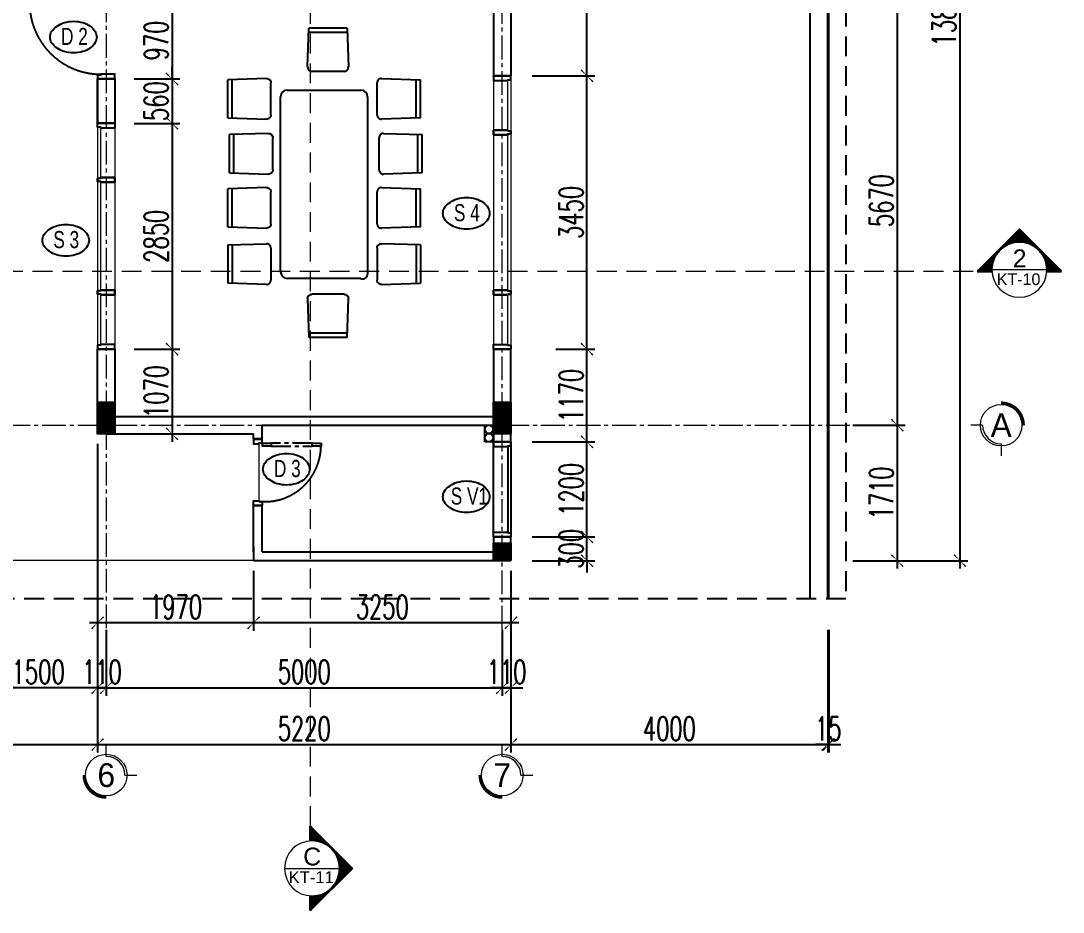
# Model space of a CAD drawing. Header units: millimetres. Extents: x -34806 to 662668, y 63228 to 99452.
# Drawn here: x 57626 to 70788, y 70033 to 81283 of the extents above; entities that cross this region are included whole.
import ezdxf
from ezdxf.enums import TextEntityAlignment as Align

# ---------------------------------------------------------------- set-up
doc = ezdxf.new("R2010")
doc.units = ezdxf.units.MM
doc.header["$LTSCALE"] = 200
doc.header["$MEASUREMENT"] = 0
doc.header["$PDMODE"] = 3
doc.header["$PDSIZE"] = 50
for name, pattern in [('CENTER', [2, 1.25, -0.25, 0.25, -0.25]), ('CENTER2', [1.125, 0.75, -0.125, 0.125, -0.125]), ('CONTINOUS', [0]), ('CONTINU', [0]), ('DASHED2', [0.375, 0.25, -0.125])]:
    doc.linetypes.add(name, pattern=pattern)
doc.layers.get('0').update_dxf_attribs({"color": 95, "linetype": 'CONTINUOUS'})
doc.layers.get('DEFPOINTS').update_dxf_attribs({"linetype": 'CONTINUOUS'})
for name, color, linetype, lineweight in [('cat', 1, 'CONTINUOUS', 40), ('hatch', 251, 'CONTINUOUS', 5), ('thay', 7, 'CONTINUOUS', 18), ('tim', 254, 'CENTER2', 9)]:
    doc.layers.add(name, color=color, linetype=linetype, lineweight=lineweight)
for name, color, linetype in [('COT', 2, 'CONTINUOUS'), ('Cua', 143, 'CONTINUOUS'), ('DIM', 1, 'CONTINUOUS'), ('Net_Manh', 155, 'CONTINUOUS'), ('NOITHAT', 32, 'CONTINUOUS'), ('TEXT', 7, 'CONTINUOUS'), ('TPTA-Dimention', 251, 'CONTINUOUS'), ('TPTA-Text', 253, 'CONTINUOUS'), ('TUONG', 2, 'CONTINUOUS')]:
    doc.layers.add(name, color=color, linetype=linetype)
doc.styles.add('Aria H iso', font='VHARIAL.ttf')
doc.styles.add('CHU HOA Day', font='VHARIAL.ttf')
doc.styles.add('CHUC HOA MANH', font='chhbg.shx', dxfattribs={"width": 0.8, "height": 250})
doc.styles.add('dam', font='VHAVANB.ttf', dxfattribs={"width": 0.9, "height": 450})
doc.styles.add('Scale', font='vnsimli.shx', dxfattribs={"width": 0.65, "bigfont": 'bigfont.shx'})
doc.styles.add('VNCC-SIM', font='VHAVAN.ttf', dxfattribs={"width": 0.85})
doc.dimstyles.new('Scale', dxfattribs={"dimscale": 10, "dimtxt": 2, "dimasz": 0.8, "dimexe": 1, "dimexo": 0, "dimgap": 0.5, "dimtad": 1, "dimdec": 0, "dimzin": 0, "dimdsep": 46, "dimtxsty": 'Scale', "dimblk": 'ARCHTICK', "dimcen": 1, "dimdle": 1, "dimclrd": 8, "dimclre": 251, "dimclrt": 3, "dimadec": 0, "dimazin": 0, "dimtfac": 1, "dimtdec": 0, "dimtix": 1, "dimtmove": 2, "dimatfit": 3, "dimfxl": 1, "dimtolj": 1, "dimtzin": 0, "dimarcsym": 0})

# ---------------------------------------------------------------- blocks, each defined once
blk = doc.blocks.new('_ArchTick')
at = {"layer": 'DIM', "color": 150}
blk.add_lwpolyline([(0.5, 0.5, 0.133, 0, 0), (0, 0, 0, 0.133, 0), (-0.5, -0.5, 0.133, 0.133, 0)], format="xyseb", dxfattribs=at)
blk = doc.blocks.new('*D143')
at = {"layer": 'DEFPOINTS', "color": 0}
for p in [(63815, 73597), (67815, 73597), (67815, 72148)]:
    blk.add_point(p, dxfattribs=at)
at = {"layer": 'TPTA-Text', "color": 251, "lineweight": -2}
for p, q in [((63815, 73597), (63815, 72048)), ((67815, 73597), (67815, 72048))]:
    blk.add_line(p, q, dxfattribs=at)
at = {"layer": 'TPTA-Text', "color": 8, "lineweight": -2}
blk.add_line((63715, 72148), (67915, 72148), dxfattribs=at)
at = {"layer": 'TPTA-Text', "color": 8, "lineweight": -2, "xscale": 150, "yscale": 150, "zscale": 150, "rotation": 180}
blk.add_blockref('_ArchTick', (63815, 72148), dxfattribs=at)
at = {"layer": 'TPTA-Text', "color": 8, "lineweight": -2, "xscale": 150, "yscale": 150, "zscale": 150}
blk.add_blockref('_ArchTick', (67815, 72148), dxfattribs=at)
at = {"layer": 'TPTA-Text', "color": 3, "insert": (65815, 72348), "char_height": 300, "attachment_point": 5, "style": 'Scale'}
blk.add_mtext('\\A1;4000', dxfattribs=at)
blk = doc.blocks.new('*D145')
at = {"layer": 'DEFPOINTS', "color": 0}
for p in [(68132, 88289), (68132, 74469), (69484, 74469)]:
    blk.add_point(p, dxfattribs=at)
at = {"layer": 'TPTA-Text', "color": 8, "lineweight": -2}
blk.add_line((69484, 88389), (69484, 74369), dxfattribs=at)
at = {"layer": 'TPTA-Text', "color": 251, "lineweight": -2}
for p, q in [((68132, 88289), (69584, 88289)), ((68132, 74469), (69584, 74469))]:
    blk.add_line(p, q, dxfattribs=at)
at = {"layer": 'TPTA-Text', "color": 8, "lineweight": -2, "xscale": 150, "yscale": 150, "zscale": 150}
for p, rotation in [((69484, 88289), 90), ((69484, 74469), 270)]:
    blk.add_blockref('_ArchTick', p, dxfattribs=dict(at, rotation=rotation))
at = {"layer": 'TPTA-Text', "color": 3, "insert": (69284, 81379), "char_height": 300, "attachment_point": 5, "rotation": 90, "style": 'Scale'}
blk.add_mtext('\\A1;13820', dxfattribs=at)
blk = doc.blocks.new('*D149')
at = {"layer": 'DEFPOINTS', "color": 0}
for p in [(68132, 81849), (68132, 76179), (68693, 76179)]:
    blk.add_point(p, dxfattribs=at)
at = {"layer": 'TPTA-Text', "color": 8, "lineweight": -2}
blk.add_line((68693, 81949), (68693, 76079), dxfattribs=at)
at = {"layer": 'TPTA-Text', "color": 251, "lineweight": -2}
for p, q in [((68132, 81849), (68793, 81849)), ((68132, 76179), (68793, 76179))]:
    blk.add_line(p, q, dxfattribs=at)
at = {"layer": 'TPTA-Text', "color": 8, "lineweight": -2, "xscale": 150, "yscale": 150, "zscale": 150}
for p, rotation in [((68693, 81849), 90), ((68693, 76179), 270)]:
    blk.add_blockref('_ArchTick', p, dxfattribs=dict(at, rotation=rotation))
at = {"layer": 'TPTA-Text', "color": 3, "insert": (68493, 79014), "char_height": 300, "attachment_point": 5, "rotation": 90, "style": 'Scale'}
blk.add_mtext('\\A1;5670', dxfattribs=at)
blk = doc.blocks.new('*D150')
at = {"layer": 'DEFPOINTS', "color": 0}
for p in [(68132, 76179), (68132, 74469), (68693, 74469)]:
    blk.add_point(p, dxfattribs=at)
at = {"layer": 'TPTA-Text', "color": 8, "lineweight": -2}
blk.add_line((68693, 76279), (68693, 74369), dxfattribs=at)
at = {"layer": 'TPTA-Text', "color": 251, "lineweight": -2}
for p, q in [((68132, 76179), (68793, 76179)), ((68132, 74469), (68793, 74469))]:
    blk.add_line(p, q, dxfattribs=at)
at = {"layer": 'TPTA-Text', "color": 8, "lineweight": -2, "xscale": 150, "yscale": 150, "zscale": 150}
for p, rotation in [((68693, 76179), 90), ((68693, 74469), 270)]:
    blk.add_blockref('_ArchTick', p, dxfattribs=dict(at, rotation=rotation))
at = {"layer": 'TPTA-Text', "color": 3, "insert": (68493, 75324), "char_height": 300, "attachment_point": 5, "rotation": 90, "style": 'Scale'}
blk.add_mtext('\\A1;1710', dxfattribs=at)
blk = doc.blocks.new('*D158')
at = {"layer": 'DEFPOINTS', "color": 0}
for p in [(63705, 73597), (63815, 73597), (63705, 72865)]:
    blk.add_point(p, dxfattribs=at)
at = {"layer": 'TPTA-Text', "color": 251, "lineweight": -2}
for p, q in [((63705, 73597), (63705, 72765)), ((63815, 73597), (63815, 72765))]:
    blk.add_line(p, q, dxfattribs=at)
at = {"layer": 'TPTA-Text', "color": 8, "lineweight": -2}
for p, q in [((63705, 72865), (63555, 72865)), ((63815, 72865), (63705, 72865)), ((63815, 72865), (63965, 72865))]:
    blk.add_line(p, q, dxfattribs=at)
at = {"layer": 'TPTA-Text', "color": 8, "lineweight": -2, "xscale": 150, "yscale": 150, "zscale": 150}
blk.add_blockref('_ArchTick', (63705, 72865), dxfattribs=at)
at = {"layer": 'TPTA-Text', "color": 8, "lineweight": -2, "xscale": 150, "yscale": 150, "zscale": 150, "rotation": 180}
blk.add_blockref('_ArchTick', (63815, 72865), dxfattribs=at)
at = {"layer": 'TPTA-Text', "color": 3, "insert": (63760, 73065), "char_height": 300, "attachment_point": 5, "style": 'Scale'}
blk.add_mtext('\\A1;110', dxfattribs=at)
blk = doc.blocks.new('tr')
at = {"layer": 'thay', "ltscale": 600}
for p, q in [((0, -200), (0, 0)), ((313, -513), (513, -513))]:
    blk.add_line(p, q, dxfattribs=at)
at = {"layer": 'thay', "color": 150, "ltscale": 600, "const_width": 50}
blk.add_lwpolyline([(-375, -513, 0.414214), (0, -888, 0.414214)], format="xyb", dxfattribs=at)
at = {"layer": 'thay', "ltscale": 600}
blk.add_circle((0, -513), 350, dxfattribs=at)
blk.add_arc((0, -513), 313, 0, 90, dxfattribs=at)
blk = doc.blocks.new('*D160')
at = {"layer": 'DEFPOINTS', "color": 0}
for p in [(58595, 73597), (63815, 73597), (63815, 72148)]:
    blk.add_point(p, dxfattribs=at)
at = {"layer": 'TPTA-Text', "color": 251, "lineweight": -2}
for p, q in [((58595, 73597), (58595, 72048)), ((63815, 73597), (63815, 72048))]:
    blk.add_line(p, q, dxfattribs=at)
at = {"layer": 'TPTA-Text', "color": 8, "lineweight": -2}
blk.add_line((58495, 72148), (63915, 72148), dxfattribs=at)
at = {"layer": 'TPTA-Text', "color": 8, "lineweight": -2, "xscale": 150, "yscale": 150, "zscale": 150, "rotation": 180}
blk.add_blockref('_ArchTick', (58595, 72148), dxfattribs=at)
at = {"layer": 'TPTA-Text', "color": 8, "lineweight": -2, "xscale": 150, "yscale": 150, "zscale": 150}
blk.add_blockref('_ArchTick', (63815, 72148), dxfattribs=at)
at = {"layer": 'TPTA-Text', "color": 3, "insert": (61205, 72348), "char_height": 300, "attachment_point": 5, "style": 'Scale'}
blk.add_mtext('\\A1;5220', dxfattribs=at)
blk = doc.blocks.new('*D205')
at = {"layer": 'DEFPOINTS', "color": 0}
for p in [(58595, 73597), (58705, 73597), (58595, 72865)]:
    blk.add_point(p, dxfattribs=at)
at = {"layer": 'TPTA-Text', "color": 251, "lineweight": -2}
for p, q in [((58595, 73597), (58595, 72765)), ((58705, 73597), (58705, 72765))]:
    blk.add_line(p, q, dxfattribs=at)
at = {"layer": 'TPTA-Text', "color": 8, "lineweight": -2}
for p, q in [((58595, 72865), (58445, 72865)), ((58705, 72865), (58595, 72865)), ((58705, 72865), (58855, 72865))]:
    blk.add_line(p, q, dxfattribs=at)
at = {"layer": 'TPTA-Text', "color": 8, "lineweight": -2, "xscale": 150, "yscale": 150, "zscale": 150}
blk.add_blockref('_ArchTick', (58595, 72865), dxfattribs=at)
at = {"layer": 'TPTA-Text', "color": 8, "lineweight": -2, "xscale": 150, "yscale": 150, "zscale": 150, "rotation": 180}
blk.add_blockref('_ArchTick', (58705, 72865), dxfattribs=at)
at = {"layer": 'TPTA-Text', "color": 3, "insert": (58650, 73065), "char_height": 300, "attachment_point": 5, "style": 'Scale'}
blk.add_mtext('\\A1;110', dxfattribs=at)
blk = doc.blocks.new('*D206')
at = {"layer": 'DEFPOINTS', "color": 0}
for p in [(57095, 73597), (58595, 73597), (57095, 72865)]:
    blk.add_point(p, dxfattribs=at)
at = {"layer": 'TPTA-Text', "color": 251, "lineweight": -2}
for p, q in [((57095, 73597), (57095, 72765)), ((58595, 73597), (58595, 72765))]:
    blk.add_line(p, q, dxfattribs=at)
at = {"layer": 'TPTA-Text', "color": 8, "lineweight": -2}
blk.add_line((58695, 72865), (56995, 72865), dxfattribs=at)
at = {"layer": 'TPTA-Text', "color": 8, "lineweight": -2, "xscale": 150, "yscale": 150, "zscale": 150, "rotation": 180}
blk.add_blockref('_ArchTick', (57095, 72865), dxfattribs=at)
at = {"layer": 'TPTA-Text', "color": 8, "lineweight": -2, "xscale": 150, "yscale": 150, "zscale": 150}
blk.add_blockref('_ArchTick', (58595, 72865), dxfattribs=at)
at = {"layer": 'TPTA-Text', "color": 3, "insert": (57845, 73065), "char_height": 300, "attachment_point": 5, "style": 'Scale'}
blk.add_mtext('\\A1;1500', dxfattribs=at)
blk = doc.blocks.new('*D207')
at = {"layer": 'DEFPOINTS', "color": 0}
for p in [(58705, 73597), (63705, 73597), (63705, 72865)]:
    blk.add_point(p, dxfattribs=at)
at = {"layer": 'TPTA-Text', "color": 251, "lineweight": -2}
for p, q in [((58705, 73597), (58705, 72765)), ((63705, 73597), (63705, 72765))]:
    blk.add_line(p, q, dxfattribs=at)
at = {"layer": 'TPTA-Text', "color": 8, "lineweight": -2}
blk.add_line((58605, 72865), (63805, 72865), dxfattribs=at)
at = {"layer": 'TPTA-Text', "color": 8, "lineweight": -2, "xscale": 150, "yscale": 150, "zscale": 150, "rotation": 180}
blk.add_blockref('_ArchTick', (58705, 72865), dxfattribs=at)
at = {"layer": 'TPTA-Text', "color": 8, "lineweight": -2, "xscale": 150, "yscale": 150, "zscale": 150}
blk.add_blockref('_ArchTick', (63705, 72865), dxfattribs=at)
at = {"layer": 'TPTA-Text', "color": 3, "insert": (61205, 73065), "char_height": 300, "attachment_point": 5, "style": 'Scale'}
blk.add_mtext('\\A1;5000', dxfattribs=at)
blk = doc.blocks.new('*D209')
at = {"layer": 'DEFPOINTS', "color": 0}
for p in [(47595, 73597), (58595, 73597), (58595, 72148)]:
    blk.add_point(p, dxfattribs=at)
at = {"layer": 'TPTA-Text', "color": 251, "lineweight": -2}
for p, q in [((47595, 73597), (47595, 72048)), ((58595, 73597), (58595, 72048))]:
    blk.add_line(p, q, dxfattribs=at)
at = {"layer": 'TPTA-Text', "color": 8, "lineweight": -2}
blk.add_line((47495, 72148), (58695, 72148), dxfattribs=at)
at = {"layer": 'TPTA-Text', "color": 8, "lineweight": -2, "xscale": 150, "yscale": 150, "zscale": 150, "rotation": 180}
blk.add_blockref('_ArchTick', (47595, 72148), dxfattribs=at)
at = {"layer": 'TPTA-Text', "color": 8, "lineweight": -2, "xscale": 150, "yscale": 150, "zscale": 150}
blk.add_blockref('_ArchTick', (58595, 72148), dxfattribs=at)
at = {"layer": 'TPTA-Text', "color": 3, "insert": (53095, 72348), "char_height": 300, "attachment_point": 5, "style": 'Scale'}
blk.add_mtext('\\A1;11000', dxfattribs=at)
blk = doc.blocks.new('*D211')
at = {"layer": 'DEFPOINTS', "color": 0}
for p in [(67815, 73597), (67830, 73597), (67830, 72148)]:
    blk.add_point(p, dxfattribs=at)
at = {"layer": 'TPTA-Text', "color": 251, "lineweight": -2}
for p, q in [((67815, 73597), (67815, 72048)), ((67830, 73597), (67830, 72048))]:
    blk.add_line(p, q, dxfattribs=at)
at = {"layer": 'TPTA-Text', "color": 8, "lineweight": -2}
for p, q in [((67815, 72148), (67665, 72148)), ((67815, 72148), (67830, 72148)), ((67830, 72148), (67980, 72148))]:
    blk.add_line(p, q, dxfattribs=at)
at = {"layer": 'TPTA-Text', "color": 8, "lineweight": -2, "xscale": 150, "yscale": 150, "zscale": 150}
blk.add_blockref('_ArchTick', (67815, 72148), dxfattribs=at)
at = {"layer": 'TPTA-Text', "color": 8, "lineweight": -2, "xscale": 150, "yscale": 150, "zscale": 150, "rotation": 180}
blk.add_blockref('_ArchTick', (67830, 72148), dxfattribs=at)
at = {"layer": 'TPTA-Text', "color": 3, "insert": (67822, 72348), "char_height": 300, "attachment_point": 5, "style": 'Scale'}
blk.add_mtext('\\A1;15', dxfattribs=at)
blk = doc.blocks.new('cad')
at = {"layer": 'hatch'}
h = blk.add_hatch(dxfattribs=at)
h.set_pattern_fill('ANSI31', color=256, scale=96.25, angle=-90, style=0)
h.set_pattern_definition([(225, (101783, 283734), (-8.50737846, 8.50737846), [])])
edge = h.paths.add_edge_path()
edge.add_ellipse((0, 0), major_axis=(-408, 408), ratio=1, start_angle=135, end_angle=137.8395)
edge.add_line((29, -577), (29, -890))
edge.add_line((29, -890), (-861, 0))
edge.add_line((-861, 0), (29, 890))
edge.add_line((29, 890), (29, 577))
edge.add_ellipse((0, 0), major_axis=(408, 408), ratio=1, start_angle=42.1605, end_angle=45)
edge.add_ellipse((0, 0), major_axis=(-408, 408), ratio=1, start_angle=-45, end_angle=135)
at = {"layer": 'cat', "color": 150, "linetype": 'Continuous', "const_width": 62.4}
for points in [[(29, 577), (29, 890)], [(29, -577), (29, -890)]]:
    blk.add_lwpolyline(points, dxfattribs=at)
at = {"layer": 'thay', "linetype": 'Continuous'}
for p in [(29, 890), (29, -890)]:
    blk.add_line(p, (-861, 0), dxfattribs=at)
at = {"layer": 'thay'}
blk.add_line((577, 0), (-578, 0), dxfattribs=at)
blk.add_circle((0, 0), 578, dxfattribs=at)
at = {"layer": 'TEXT'}
for tag, height, style, p in [('1', 375, 'CHU HOA Day', (-500, 62)), ('KT-00', 250, 'Aria H iso', (-1613, -278))]:
    blk.add_attdef(tag, text='', height=height, dxfattribs=dict(at, style=style)).set_placement(p, align=Align.CENTER)
blk = doc.blocks.new('can')
at = {"layer": 'hatch'}
h = blk.add_hatch(dxfattribs=at)
h.set_pattern_fill('ANSI31', color=256, scale=96.25, style=0)
h.set_pattern_definition([(45, (-283734, -101783), (-8.50737846, 8.50737846), [])])
h.paths.add_polyline_path([(578, 0, -0.01239), (577, -29), (890, -29), (0, 861), (-890, -29), (-577, -29, -0.01239), (-578, 0, -1)])
at = {"layer": 'cat', "color": 150, "linetype": 'Continuous', "const_width": 62.4}
for points in [[(-577, -29), (-890, -29)], [(577, -29), (890, -29)]]:
    blk.add_lwpolyline(points, dxfattribs=at)
at = {"layer": 'thay', "linetype": 'Continuous'}
for p in [(-890, -29), (890, -29)]:
    blk.add_line(p, (0, 861), dxfattribs=at)
at = {"layer": 'thay'}
blk.add_line((-578, 0), (578, 0), dxfattribs=at)
blk.add_circle((0, 0), 578, dxfattribs=at)
at = {"layer": 'TEXT', "style": 'CHU HOA Day'}
blk.add_attdef('A', text='', height=375, dxfattribs=at).set_placement((11, 108), align=Align.CENTER)
at = {"layer": 'TEXT', "style": 'CHUC HOA MANH', "width": 0.65}
blk.add_attdef('KT-00', text='', height=287, dxfattribs=at).set_placement((7, -346), align=Align.CENTER)
blk = doc.blocks.new('*D314')
at = {"layer": 'DEFPOINTS', "color": 0}
for p in [(59057, 80549), (59057, 79989), (59535, 79989)]:
    blk.add_point(p, dxfattribs=at)
at = {"layer": 'TPTA-Text', "color": 8, "lineweight": -2}
for p, q in [((59535, 80549), (59535, 80699)), ((59535, 80549), (59535, 79989)), ((59535, 79989), (59535, 79839))]:
    blk.add_line(p, q, dxfattribs=at)
at = {"layer": 'TPTA-Text', "color": 251, "lineweight": -2}
for p, q in [((59057, 80549), (59635, 80549)), ((59057, 79989), (59635, 79989))]:
    blk.add_line(p, q, dxfattribs=at)
at = {"layer": 'TPTA-Text', "color": 8, "lineweight": -2, "xscale": 150, "yscale": 150, "zscale": 150}
for p, rotation in [((59535, 80549), 270), ((59535, 79989), 90)]:
    blk.add_blockref('_ArchTick', p, dxfattribs=dict(at, rotation=rotation))
at = {"layer": 'TPTA-Text', "color": 3, "insert": (59335, 80269), "char_height": 300, "attachment_point": 5, "rotation": 90, "style": 'Scale'}
blk.add_mtext('\\A1;560', dxfattribs=at)
blk = doc.blocks.new('*D315')
at = {"layer": 'DEFPOINTS', "color": 0}
for p in [(59057, 79989), (59057, 77139), (59535, 77139)]:
    blk.add_point(p, dxfattribs=at)
at = {"layer": 'TPTA-Text', "color": 8, "lineweight": -2}
blk.add_line((59535, 80089), (59535, 77039), dxfattribs=at)
at = {"layer": 'TPTA-Text', "color": 251, "lineweight": -2}
for p, q in [((59057, 79989), (59635, 79989)), ((59057, 77139), (59635, 77139))]:
    blk.add_line(p, q, dxfattribs=at)
at = {"layer": 'TPTA-Text', "color": 8, "lineweight": -2, "xscale": 150, "yscale": 150, "zscale": 150}
for p, rotation in [((59535, 79989), 90), ((59535, 77139), 270)]:
    blk.add_blockref('_ArchTick', p, dxfattribs=dict(at, rotation=rotation))
at = {"layer": 'TPTA-Text', "color": 3, "insert": (59335, 78564), "char_height": 300, "attachment_point": 5, "rotation": 90, "style": 'Scale'}
blk.add_mtext('\\A1;2850', dxfattribs=at)
blk = doc.blocks.new('*D316')
at = {"layer": 'DEFPOINTS', "color": 0}
for p in [(59057, 77139), (59057, 76069), (59535, 76069)]:
    blk.add_point(p, dxfattribs=at)
at = {"layer": 'TPTA-Text', "color": 251, "lineweight": -2}
for p, q in [((59057, 77139), (59635, 77139)), ((59057, 76069), (59635, 76069))]:
    blk.add_line(p, q, dxfattribs=at)
at = {"layer": 'TPTA-Text', "color": 8, "lineweight": -2}
blk.add_line((59535, 77239), (59535, 75969), dxfattribs=at)
at = {"layer": 'TPTA-Text', "color": 8, "lineweight": -2, "xscale": 150, "yscale": 150, "zscale": 150}
for p, rotation in [((59535, 77139), 90), ((59535, 76069), 270)]:
    blk.add_blockref('_ArchTick', p, dxfattribs=dict(at, rotation=rotation))
at = {"layer": 'TPTA-Text', "color": 3, "insert": (59335, 76604), "char_height": 300, "attachment_point": 5, "rotation": 90, "style": 'Scale'}
blk.add_mtext('\\A1;1070', dxfattribs=at)
blk = doc.blocks.new('*D319')
at = {"layer": 'DEFPOINTS', "color": 0}
for p in [(59057, 81519), (59057, 80549), (59535, 80549)]:
    blk.add_point(p, dxfattribs=at)
at = {"layer": 'TPTA-Text', "color": 8, "lineweight": -2}
blk.add_line((59535, 81619), (59535, 80449), dxfattribs=at)
at = {"layer": 'TPTA-Text', "color": 251, "lineweight": -2}
for p, q in [((59057, 81519), (59635, 81519)), ((59057, 80549), (59635, 80549))]:
    blk.add_line(p, q, dxfattribs=at)
at = {"layer": 'TPTA-Text', "color": 8, "lineweight": -2, "xscale": 150, "yscale": 150, "zscale": 150}
for p, rotation in [((59535, 81519), 90), ((59535, 80549), 270)]:
    blk.add_blockref('_ArchTick', p, dxfattribs=dict(at, rotation=rotation))
at = {"layer": 'TPTA-Text', "color": 3, "insert": (59335, 81034), "char_height": 300, "attachment_point": 5, "rotation": 90, "style": 'Scale'}
blk.add_mtext('\\A1;970', dxfattribs=at)
blk = doc.blocks.new('*D708')
at = {"layer": 'DEFPOINTS', "color": 0}
for p in [(60565, 74342), (63815, 74342), (60565, 73685)]:
    blk.add_point(p, dxfattribs=at)
at = {"layer": 'TPTA-Text', "color": 251, "lineweight": -2}
for p, q in [((60565, 74342), (60565, 73585)), ((63815, 74342), (63815, 73585))]:
    blk.add_line(p, q, dxfattribs=at)
at = {"layer": 'TPTA-Text', "color": 8, "lineweight": -2}
blk.add_line((63915, 73685), (60465, 73685), dxfattribs=at)
at = {"layer": 'TPTA-Text', "color": 8, "lineweight": -2, "xscale": 150, "yscale": 150, "zscale": 150, "rotation": 180}
blk.add_blockref('_ArchTick', (60565, 73685), dxfattribs=at)
at = {"layer": 'TPTA-Text', "color": 8, "lineweight": -2, "xscale": 150, "yscale": 150, "zscale": 150}
blk.add_blockref('_ArchTick', (63815, 73685), dxfattribs=at)
at = {"layer": 'TPTA-Text', "color": 3, "insert": (62190, 73885), "char_height": 300, "attachment_point": 5, "style": 'Scale'}
blk.add_mtext('\\A1;3250', dxfattribs=at)
blk = doc.blocks.new('*D709')
at = {"layer": 'DEFPOINTS', "color": 0}
for p in [(58595, 75942), (60565, 74342), (58595, 73685)]:
    blk.add_point(p, dxfattribs=at)
at = {"layer": 'TPTA-Text', "color": 251, "lineweight": -2}
for p, q in [((58595, 75942), (58595, 73585)), ((60565, 74342), (60565, 73585))]:
    blk.add_line(p, q, dxfattribs=at)
at = {"layer": 'TPTA-Text', "color": 8, "lineweight": -2}
blk.add_line((60665, 73685), (58495, 73685), dxfattribs=at)
at = {"layer": 'TPTA-Text', "color": 8, "lineweight": -2, "xscale": 150, "yscale": 150, "zscale": 150, "rotation": 180}
blk.add_blockref('_ArchTick', (58595, 73685), dxfattribs=at)
at = {"layer": 'TPTA-Text', "color": 8, "lineweight": -2, "xscale": 150, "yscale": 150, "zscale": 150}
blk.add_blockref('_ArchTick', (60565, 73685), dxfattribs=at)
at = {"layer": 'TPTA-Text', "color": 3, "insert": (59580, 73885), "char_height": 300, "attachment_point": 5, "style": 'Scale'}
blk.add_mtext('\\A1;1970', dxfattribs=at)
blk = doc.blocks.new('*D711')
at = {"layer": 'DEFPOINTS', "color": 0}
for p in [(64083, 74769), (64775, 74769), (64083, 74469)]:
    blk.add_point(p, dxfattribs=at)
at = {"layer": 'TPTA-Text', "color": 8, "lineweight": -2}
for p, q in [((64775, 74769), (64775, 74919)), ((64775, 74469), (64775, 74769)), ((64775, 74469), (64775, 74319))]:
    blk.add_line(p, q, dxfattribs=at)
at = {"layer": 'TPTA-Text', "color": 251, "lineweight": -2}
for p, q in [((64083, 74769), (64875, 74769)), ((64083, 74469), (64875, 74469))]:
    blk.add_line(p, q, dxfattribs=at)
at = {"layer": 'TPTA-Text', "color": 8, "lineweight": -2, "xscale": 150, "yscale": 150, "zscale": 150}
for p, rotation in [((64775, 74769), 270), ((64775, 74469), 90)]:
    blk.add_blockref('_ArchTick', p, dxfattribs=dict(at, rotation=rotation))
at = {"layer": 'TPTA-Text', "color": 3, "insert": (64575, 74619), "char_height": 300, "attachment_point": 5, "rotation": 90, "style": 'Scale'}
blk.add_mtext('\\A1;300', dxfattribs=at)
blk = doc.blocks.new('*D712')
at = {"layer": 'DEFPOINTS', "color": 0}
for p in [(64083, 75969), (64775, 75969), (64083, 74769)]:
    blk.add_point(p, dxfattribs=at)
at = {"layer": 'TPTA-Text', "color": 251, "lineweight": -2}
for p, q in [((64083, 75969), (64875, 75969)), ((64083, 74769), (64875, 74769))]:
    blk.add_line(p, q, dxfattribs=at)
at = {"layer": 'TPTA-Text', "color": 8, "lineweight": -2}
blk.add_line((64775, 74669), (64775, 76069), dxfattribs=at)
at = {"layer": 'TPTA-Text', "color": 8, "lineweight": -2, "xscale": 150, "yscale": 150, "zscale": 150}
for p, rotation in [((64775, 75969), 90), ((64775, 74769), 270)]:
    blk.add_blockref('_ArchTick', p, dxfattribs=dict(at, rotation=rotation))
at = {"layer": 'TPTA-Text', "color": 3, "insert": (64575, 75369), "char_height": 300, "attachment_point": 5, "rotation": 90, "style": 'Scale'}
blk.add_mtext('\\A1;1200', dxfattribs=at)
blk = doc.blocks.new('*D713')
at = {"layer": 'DEFPOINTS', "color": 0}
for p in [(64380, 77139), (64775, 77139), (64083, 75969)]:
    blk.add_point(p, dxfattribs=at)
at = {"layer": 'TPTA-Text', "color": 251, "lineweight": -2}
for p, q in [((64380, 77139), (64875, 77139)), ((64083, 75969), (64875, 75969))]:
    blk.add_line(p, q, dxfattribs=at)
at = {"layer": 'TPTA-Text', "color": 8, "lineweight": -2}
blk.add_line((64775, 75869), (64775, 77239), dxfattribs=at)
at = {"layer": 'TPTA-Text', "color": 8, "lineweight": -2, "xscale": 150, "yscale": 150, "zscale": 150}
for p, rotation in [((64775, 77139), 90), ((64775, 75969), 270)]:
    blk.add_blockref('_ArchTick', p, dxfattribs=dict(at, rotation=rotation))
at = {"layer": 'TPTA-Text', "color": 3, "insert": (64575, 76554), "char_height": 300, "attachment_point": 5, "rotation": 90, "style": 'Scale'}
blk.add_mtext('\\A1;1170', dxfattribs=at)
blk = doc.blocks.new('*D714')
at = {"layer": 'DEFPOINTS', "color": 0}
for p in [(64083, 83250), (64775, 83250), (64083, 80589)]:
    blk.add_point(p, dxfattribs=at)
at = {"layer": 'TPTA-Text', "color": 8, "lineweight": -2}
blk.add_line((64775, 80489), (64775, 83350), dxfattribs=at)
at = {"layer": 'TPTA-Text', "color": 251, "lineweight": -2}
for p, q in [((64083, 83250), (64875, 83250)), ((64083, 80589), (64875, 80589))]:
    blk.add_line(p, q, dxfattribs=at)
at = {"layer": 'TPTA-Text', "color": 8, "lineweight": -2, "xscale": 150, "yscale": 150, "zscale": 150}
for p, rotation in [((64775, 83250), 90), ((64775, 80589), 270)]:
    blk.add_blockref('_ArchTick', p, dxfattribs=dict(at, rotation=rotation))
at = {"layer": 'TPTA-Text', "color": 3, "insert": (64575, 81920), "char_height": 300, "attachment_point": 5, "rotation": 90, "style": 'Scale'}
blk.add_mtext('\\A1;2660', dxfattribs=at)
blk = doc.blocks.new('*D917')
at = {"layer": 'DEFPOINTS', "color": 0}
for p in [(64083, 80589), (64775, 80589), (64380, 77139)]:
    blk.add_point(p, dxfattribs=at)
at = {"layer": 'TPTA-Text', "color": 8, "lineweight": -2}
blk.add_line((64775, 77039), (64775, 80689), dxfattribs=at)
at = {"layer": 'TPTA-Text', "color": 251, "lineweight": -2}
for p, q in [((64083, 80589), (64875, 80589)), ((64380, 77139), (64875, 77139))]:
    blk.add_line(p, q, dxfattribs=at)
at = {"layer": 'TPTA-Text', "color": 8, "lineweight": -2, "xscale": 150, "yscale": 150, "zscale": 150}
for p, rotation in [((64775, 80589), 90), ((64775, 77139), 270)]:
    blk.add_blockref('_ArchTick', p, dxfattribs=dict(at, rotation=rotation))
at = {"layer": 'TPTA-Text', "color": 3, "insert": (64575, 78864), "char_height": 300, "attachment_point": 5, "rotation": 90, "style": 'Scale'}
blk.add_mtext('\\A1;3450', dxfattribs=at)

msp = doc.modelspace()

# ---------------------------------------------------------------- linework, layer by layer
for centre in [(63536.8, 76128.2), (63536.8, 76020.4)]:
    msp.add_circle(centre, 52.1)
at = {"layer": 'COT', "const_width": 220}
for points in [[(58704.7, 76069.1), (58704.7, 76469.1)], [(63704.7, 76069.1), (63704.7, 76469.1)], [(63704.7, 74469.1), (63704.7, 74689.1)]]:
    msp.add_lwpolyline(points, dxfattribs=at)
at = {"layer": 'Cua', "color": 6, "linetype": 'CONTINOUS', "ltscale": 0.5}
for p, q in [((63814.7, 80589.5), (63594.7, 80589.5)), ((63814.7, 80589.5), (63594.7, 80589.5)), ((63594.7, 80589.5), (63814.7, 80589.5)), ((63594.7, 80589.5), (63814.7, 80589.5)), ((63814.7, 80589.5), (63594.7, 80589.5)), ((63594.7, 80589.5), (63814.7, 80589.5)), ((58594.7, 79989.5), (58814.7, 79989.5)), ((58594.7, 79989.5), (58814.7, 79989.5)), ((58814.7, 79989.5), (58594.7, 79989.5)), ((58814.7, 79989.5), (58594.7, 79989.5)), ((58594.7, 79989.5), (58814.7, 79989.5)), ((58814.7, 79989.5), (58594.7, 79989.5)), ((58814.7, 77139.5), (58594.7, 77139.5)), ((63594.7, 77139.5), (63814.7, 77139.5))]:
    msp.add_line(p, q, dxfattribs=at)
at = {"layer": 'Cua', "color": 8, "linetype": 'CENTER'}
for p, q in [((61306.3, 75953.5), (60786, 75953.5)), ((60786, 75913.5), (61306.3, 75913.5))]:
    msp.add_line(p, q, dxfattribs=at)
at = {"layer": 'Cua', "color": 6, "linetype": 'CONTINOUS', "ltscale": 0.5}
for points in [[(58814.7, 80549.1), (58814.7, 80609.1), (58634.7, 80609.1), (58634.7, 80599.1), (58594.7, 80599.1), (58594.7, 80549.1)], [(63594.7, 80589.5), (63594.7, 80529.5), (63774.7, 80529.5), (63774.7, 80539.5), (63814.7, 80539.5), (63814.7, 80589.5)], [(63594.7, 80589.5), (63594.7, 80529.5), (63774.7, 80529.5), (63774.7, 80539.5), (63814.7, 80539.5), (63814.7, 80589.5)], [(58814.7, 79989.5), (58814.7, 79929.5), (58634.7, 79929.5), (58634.7, 79939.5), (58594.7, 79939.5), (58594.7, 79989.5)], [(58814.7, 79989.5), (58814.7, 79929.5), (58634.7, 79929.5), (58634.7, 79939.5), (58594.7, 79939.5), (58594.7, 79989.5)], [(58814.7, 77139.5), (58814.7, 77199.5), (58634.7, 77199.5), (58634.7, 77189.5), (58594.7, 77189.5), (58594.7, 77139.5)], [(58814.7, 77139.5), (58814.7, 77199.5), (58634.7, 77199.5), (58634.7, 77189.5), (58594.7, 77189.5), (58594.7, 77139.5)], [(63594.7, 77139.5), (63594.7, 77199.5), (63774.7, 77199.5), (63774.7, 77189.5), (63814.7, 77189.5), (63814.7, 77139.5)], [(63594.7, 77139.5), (63594.7, 77199.5), (63774.7, 77199.5), (63774.7, 77189.5), (63814.7, 77189.5), (63814.7, 77139.5)], [(60564.7, 76004.8), (60564.7, 75944.8), (60634.7, 75944.8), (60634.7, 75954.8), (60674.7, 75954.8), (60674.7, 76004.8)], [(63594.7, 75969.1), (63594.7, 75909.1), (63774.7, 75909.1), (63774.7, 75919.1), (63814.7, 75919.1), (63814.7, 75969.1)], [(60564.7, 75164.8), (60564.7, 75224.8), (60634.7, 75224.8), (60634.7, 75214.8), (60674.7, 75214.8), (60674.7, 75164.8)], [(63594.7, 74769.1), (63594.7, 74829.1), (63774.7, 74829.1), (63774.7, 74819.1), (63814.7, 74819.1), (63814.7, 74769.1)]]:
    msp.add_lwpolyline(points, close=True, dxfattribs=at)
for points in [[(63774.7, 79904.8), (63594.7, 79904.8), (63594.7, 79844.8), (63774.7, 79844.8), (63774.7, 79854.8), (63814.7, 79854.8), (63814.7, 79894.8)], [(63774.7, 79844.8), (63594.7, 79844.8), (63594.7, 79904.8), (63774.7, 79904.8), (63774.7, 79894.8), (63814.7, 79894.8), (63814.7, 79854.8)], [(58634.7, 79304.8), (58814.7, 79304.8), (58814.7, 79244.8), (58634.7, 79244.8), (58634.7, 79254.8), (58594.7, 79254.8), (58594.7, 79294.8)], [(58634.7, 79244.8), (58814.7, 79244.8), (58814.7, 79304.8), (58634.7, 79304.8), (58634.7, 79294.8), (58594.7, 79294.8), (58594.7, 79254.8)], [(58634.7, 77824.1), (58814.7, 77824.1), (58814.7, 77884.1), (58634.7, 77884.1), (58634.7, 77874.1), (58594.7, 77874.1), (58594.7, 77834.1)], [(58634.7, 77884.1), (58814.7, 77884.1), (58814.7, 77824.1), (58634.7, 77824.1), (58634.7, 77834.1), (58594.7, 77834.1), (58594.7, 77874.1)], [(63774.7, 77824.1), (63594.7, 77824.1), (63594.7, 77884.1), (63774.7, 77884.1), (63774.7, 77874.1), (63814.7, 77874.1), (63814.7, 77834.1)], [(63774.7, 77884.1), (63594.7, 77884.1), (63594.7, 77824.1), (63774.7, 77824.1), (63774.7, 77834.1), (63814.7, 77834.1), (63814.7, 77874.1)]]:
    msp.add_lwpolyline(points, dxfattribs=at)
at = {"layer": 'Cua', "color": 0, "linetype": 'Continuous'}
for points in [[(60786, 75953.5), (60786, 75913.5), (60676, 75913.5), (60676, 75953.5)], [(61416.3, 75953.5), (61416.3, 75913.5), (61306.3, 75913.5), (61306.3, 75953.5)]]:
    msp.add_lwpolyline(points, close=True, dxfattribs=at)
at = {"layer": 'Cua', "color": 8, "linetype": 'DASHED2', "ltscale": 400}
for centre, radius, start, end in [((58636.7, 81510.2), 901.1, 185.16364, 269.87588), ((60706, 75924.4), 710.4, 267.47965, 359.11699)]:
    msp.add_arc(centre, radius, start, end, dxfattribs=at)
at = {"layer": 'Net_Manh', "linetype": 'DASHED2', "ltscale": 5}
msp.add_lwpolyline([(39817.2, 91585.8), (68044.6, 91585.8), (68044.6, 73988.8), (39817.2, 73988.8)], close=True, dxfattribs=at)
at = {"layer": 'NOITHAT'}
for p, q in [((61247.4, 80701), (61263.7, 81190.1)), ((61747.3, 81135.5), (61261.9, 81135.5)), ((61745.5, 81190.1), (61263.7, 81190.1)), ((61745.5, 81190.1), (61761.8, 80701)), ((60727, 80556), (60237.9, 80539.7)), ((60727, 80556), (60237.9, 80539.7)), ((61707.3, 80644.6), (61301.9, 80644.6)), ((62182.2, 80556), (62671.3, 80539.7)), ((62182.2, 80556), (62671.3, 80539.7)), ((60237.9, 80057.9), (60237.9, 80539.7)), ((60237.9, 80057.9), (60237.9, 80539.7)), ((60292.5, 80056.1), (60292.5, 80541.5)), ((60292.5, 80056.1), (60292.5, 80541.5)), ((60783.4, 80096.1), (60783.4, 80501.5)), ((60783.4, 80096.1), (60783.4, 80501.5)), ((62125.8, 80096.1), (62125.8, 80501.5)), ((62125.8, 80096.1), (62125.8, 80501.5)), ((62616.7, 80056.1), (62616.7, 80541.5)), ((62616.7, 80056.1), (62616.7, 80541.5)), ((62671.3, 80057.9), (62671.3, 80539.7)), ((62671.3, 80057.9), (62671.3, 80539.7)), ((60904.7, 78116.6), (60904.7, 80324)), ((60989.7, 80408.9), (61919.5, 80408.9)), ((62004.5, 80324), (62004.5, 78079.6)), ((60237.9, 80057.9), (60727, 80041.6)), ((60237.9, 80057.9), (60727, 80041.6)), ((62671.3, 80057.9), (62182.2, 80041.6)), ((62671.3, 80057.9), (62182.2, 80041.6)), ((60750.6, 79862.5), (60261.5, 79846.2)), ((60261.5, 79364.4), (60261.5, 79846.2)), ((60316.1, 79362.6), (60316.1, 79848)), ((60807, 79402.6), (60807, 79808)), ((62149.4, 79402.6), (62149.4, 79808)), ((62205.8, 79862.5), (62694.9, 79846.2)), ((62640.3, 79362.6), (62640.3, 79848)), ((62694.9, 79364.4), (62694.9, 79846.2)), ((60261.5, 79364.4), (60750.6, 79348.1)), ((62694.9, 79364.4), (62205.8, 79348.1)), ((60727, 79179), (60237.9, 79162.7)), ((60727, 79179), (60237.9, 79162.7)), ((60237.9, 78680.9), (60237.9, 79162.7)), ((60237.9, 78680.9), (60237.9, 79162.7)), ((60292.5, 78679.1), (60292.5, 79164.5)), ((60292.5, 78679.1), (60292.5, 79164.5)), ((60783.4, 78719.1), (60783.4, 79124.5)), ((60783.4, 78719.1), (60783.4, 79124.5)), ((62125.8, 78719.1), (62125.8, 79124.5)), ((62125.8, 78719.1), (62125.8, 79124.5)), ((62182.2, 79179), (62671.3, 79162.7)), ((62182.2, 79179), (62671.3, 79162.7)), ((62616.7, 78679.1), (62616.7, 79164.5)), ((62616.7, 78679.1), (62616.7, 79164.5)), ((62671.3, 78680.9), (62671.3, 79162.7)), ((62671.3, 78680.9), (62671.3, 79162.7)), ((60237.9, 78680.9), (60727, 78664.6)), ((60237.9, 78680.9), (60727, 78664.6)), ((62671.3, 78680.9), (62182.2, 78664.6)), ((62671.3, 78680.9), (62182.2, 78664.6)), ((60237.9, 78453.6), (60727, 78469.9)), ((60237.9, 78453.6), (60237.9, 77971.8)), ((60292.5, 78455.4), (60292.5, 77970)), ((62671.3, 78453.6), (62182.2, 78469.9)), ((62616.7, 78455.4), (62616.7, 77970)), ((62671.3, 78453.6), (62671.3, 77971.8)), ((60783.4, 78415.4), (60783.4, 78010)), ((62125.8, 78415.4), (62125.8, 78010)), ((60727, 77955.5), (60237.9, 77971.8)), ((61919.5, 78031.6), (60989.7, 78031.6)), ((62182.2, 77955.5), (62671.3, 77971.8)), ((61707.3, 77831.3), (61301.9, 77831.3)), ((61247.4, 77774.9), (61263.7, 77285.8)), ((61745.5, 77285.8), (61761.8, 77774.9)), ((61747.3, 77340.4), (61261.9, 77340.4)), ((61745.5, 77285.8), (61263.7, 77285.8))]:
    msp.add_line(p, q, dxfattribs=at)
for centre, radius, start, end in [((61301.9, 80699.2), 54.5, 178.09085, 270), ((61707.3, 80699.2), 54.5, 270, 1.90915), ((62180.4, 80501.5), 54.5, 88.09085, 180), ((62180.4, 80501.5), 54.5, 88.09085, 180), ((60989.7, 80324), 85, 90, 180), ((61919.5, 80324), 85, 0, 90), ((62180.4, 80096.1), 54.5, 180, 271.90915), ((62180.4, 80096.1), 54.5, 180, 271.90915), ((62204, 79808), 54.5, 88.09085, 180), ((62204, 79402.6), 54.5, 180, 271.90915), ((62180.4, 79124.5), 54.5, 88.09085, 180), ((62180.4, 79124.5), 54.5, 88.09085, 180), ((62180.4, 78719.1), 54.5, 180, 271.90915), ((62180.4, 78719.1), 54.5, 180, 271.90915), ((60728.8, 78415.4), 54.5, 0, 91.90915), ((60989.7, 78116.6), 85, 180, 270), ((61944.6, 78086.4), 60.3, 245.38889, 353.49822), ((60728.8, 78010), 54.5, 268.09085, 0)]:
    msp.add_arc(centre, radius, start, end, dxfattribs=at)
at = {"layer": 'NOITHAT', "extrusion": (0, 0, -1)}
for centre, major_axis, start_param, end_param in [((60728.8, 80501.5), (38.6, 38.6), -0.8187192, 0.7853982), ((60728.8, 80501.5), (-38.6, 38.6), 0.7520772, 2.3561945), ((60728.8, 80096.1), (-38.6, 38.6), 2.3561945, 3.9603118), ((60728.8, 80096.1), (38.6, 38.6), 0.7853982, 2.3895155), ((60752.4, 79808), (38.6, -38.6), 3.8936698, 5.4977871), ((60752.4, 79402.6), (38.6, 38.6), 0.7853982, 2.3895155), ((60728.8, 79124.5), (-38.6, 38.6), 0.7520772, 2.3561945), ((60728.8, 79124.5), (-38.6, 38.6), 0.7520772, 2.3561945), ((60728.8, 78719.1), (38.6, 38.6), 0.7853982, 2.3895155), ((60728.8, 78719.1), (38.6, 38.6), 0.7853982, 2.3895155), ((62180.4, 78415.4), (38.6, 38.6), 3.9269908, 5.5311081), ((62180.4, 78010), (-38.6, 38.6), 3.8936698, 5.4977871), ((61301.9, 77776.7), (38.6, 38.6), 3.8936698, 5.4977871), ((61707.3, 77776.7), (-38.6, 38.6), 0.7853982, 2.3895155)]:
    msp.add_ellipse(centre, major_axis=major_axis, ratio=1, start_param=start_param, end_param=end_param, dxfattribs=at)
at = {"layer": 'TEXT'}
for points in [[(57994.9, 81077.1, -0.1338614), (58014, 81147.1, -0.1013655), (58084.4, 81216.3, -0.0827254), (58174.9, 81260.1, -0.071629), (58292.8, 81277.1, -0.071629), (58410.6, 81260.1, -0.0830347), (58501.5, 81216.1, -0.1067191), (58565, 81146.6, -0.1328035), (58583.8, 81077.1, -0.1328035), (58565, 81007.6, -0.1067191), (58501.5, 80938.1, -0.0830347), (58410.6, 80894.1, -0.071629), (58292.8, 80877.1, -0.071629), (58174.9, 80894.1, -0.0827254), (58084.4, 80937.9, -0.1013655), (58014, 81007.1, -0.1338614)], [(62956, 78852.4, -0.1338614), (62975.1, 78922.4, -0.1013655), (63045.5, 78991.6, -0.0827254), (63136, 79035.5, -0.071629), (63253.8, 79052.4, -0.071629), (63371.7, 79035.5, -0.0830347), (63462.5, 78991.4, -0.1067191), (63526.1, 78921.9, -0.1328035), (63544.9, 78852.4, -0.1328035), (63526.1, 78782.9, -0.1067191), (63462.5, 78713.5, -0.0830347), (63371.7, 78669.4, -0.071629), (63253.8, 78652.4, -0.071629), (63136, 78669.4, -0.0827254), (63045.5, 78713.3, -0.1013655), (62975.1, 78782.5, -0.1338614)], [(57897.9, 78512.8, -0.1338614), (57917, 78582.7, -0.1013655), (57987.4, 78651.9, -0.0827254), (58077.9, 78695.8, -0.071629), (58195.8, 78712.8, -0.071629), (58313.6, 78695.8, -0.0830347), (58404.5, 78651.7, -0.1067191), (58468, 78582.2, -0.1328035), (58486.8, 78512.8, -0.1328035), (58468, 78443.3, -0.1067191), (58404.5, 78373.8, -0.0830347), (58313.6, 78329.7, -0.071629), (58195.8, 78312.7, -0.071629), (58077.9, 78329.7, -0.0827254), (57987.4, 78373.6, -0.1013655), (57917, 78442.8, -0.1338614)], [(60683.4, 75623.6, -0.1338614), (60702.5, 75693.6, -0.1013655), (60772.8, 75762.8, -0.0827254), (60863.4, 75806.6, -0.071629), (60981.2, 75823.6, -0.071629), (61099.1, 75806.6, -0.0830347), (61189.9, 75762.5, -0.1067191), (61253.5, 75693.1, -0.1328035), (61272.2, 75623.6, -0.1328035), (61253.5, 75554.1, -0.1067191), (61189.9, 75484.6, -0.0830347), (61099.1, 75440.6, -0.071629), (60981.2, 75423.6, -0.071629), (60863.4, 75440.6, -0.0827254), (60772.8, 75484.4, -0.1013655), (60702.5, 75553.6, -0.1338614)], [(62956, 75275.7, -0.1338614), (62975.1, 75345.6, -0.1013655), (63045.5, 75414.8, -0.0827254), (63136, 75458.7, -0.071629), (63253.8, 75475.7, -0.071629), (63371.7, 75458.7, -0.0830347), (63462.5, 75414.6, -0.1067191), (63526.1, 75345.1, -0.1328035), (63544.9, 75275.7, -0.1328035), (63526.1, 75206.2, -0.1067191), (63462.5, 75136.7, -0.0830347), (63371.7, 75092.6, -0.071629), (63253.8, 75075.6, -0.071629), (63136, 75092.6, -0.0827254), (63045.5, 75136.5, -0.1013655), (62975.1, 75205.7, -0.1338614)]]:
    msp.add_lwpolyline(points, format="xyb", close=True, dxfattribs=at)
at = {"layer": 'thay', "linetype": 'DASHED2', "ltscale": 5}
for p, q in [((61285.6, 71119.2), (61285.6, 93397.6)), ((37525.2, 78123.1), (69701.2, 78123.1))]:
    msp.add_line(p, q, dxfattribs=at)
at = {"layer": 'thay'}
for p, q in [((63594.7, 80529.5), (63594.7, 77199.5)), ((63774.7, 79894.8), (63774.7, 80539.5)), ((63814.7, 80539.5), (63814.7, 77189.5)), ((58594.7, 79939.5), (58594.7, 77189.5)), ((58634.7, 79294.8), (58634.7, 79939.5)), ((58814.7, 79929.5), (58814.7, 77199.5)), ((63774.7, 77874.1), (63774.7, 79854.8)), ((58634.7, 77874.1), (58634.7, 79254.8)), ((58634.7, 77189.5), (58634.7, 77834.1)), ((63774.7, 77189.5), (63774.7, 77834.1)), ((60634.7, 75224.8), (60634.7, 75944.8)), ((60564.7, 74469.1), (56554.7, 74469.1))]:
    msp.add_line(p, q, dxfattribs=at)
at = {"layer": 'tim', "ltscale": 2}
for p, q in [((58704.7, 91467.9), (58704.7, 73596.9)), ((63704.7, 73596.9), (63704.7, 91467.9)), ((39893.9, 76179.1), (68131.9, 76179.1))]:
    msp.add_line(p, q, dxfattribs=at)
at = {"layer": 'TPTA-Dimention'}
for points in [[(67829.7, 73988.8), (67829.7, 91304.1), (39817.2, 91304.1)], [(67814.7, 73988.8), (67814.7, 91289.1), (39817.2, 91289.1)], [(67594.7, 73988.8), (67594.7, 91069.1), (39817.2, 91069.1)]]:
    msp.add_lwpolyline(points, dxfattribs=at)
at = {"layer": 'TPTA-Text'}
for p, q in [((63594.7, 74769.1), (63594.7, 75969.1)), ((63814.7, 75969.1), (63814.7, 74769.1)), ((63774.7, 75909.1), (63774.7, 74829.1))]:
    msp.add_line(p, q, dxfattribs=at)
at = {"layer": 'TUONG'}
for p, q in [((63594.7, 83199.8), (63594.7, 80589.5)), ((63814.7, 83199.8), (63814.7, 80589.5)), ((63814.7, 80589.5), (63594.7, 80589.5)), ((58594.7, 80549.1), (58594.7, 79989.5)), ((58814.7, 80549.1), (58814.7, 79989.5)), ((58594.7, 79989.5), (58814.7, 79989.5)), ((58704.7, 76289.1), (63594.7, 76289.1)), ((60674.7, 76179.1), (63594.7, 76179.1)), ((60674.7, 76004.8), (60674.7, 76179.1)), ((58704.7, 76069.1), (60564.7, 76069.1)), ((60564.7, 76004.8), (60564.7, 76069.1)), ((63594.7, 75969.1), (63814.7, 75969.1)), ((63594.7, 75969.1), (63814.7, 75969.1)), ((63594.7, 75969.1), (63814.7, 75969.1)), ((60564.7, 74579.1), (60564.7, 75164.8)), ((60674.7, 74579.1), (60674.7, 75164.8)), ((63594.7, 74769.1), (63814.7, 74769.1)), ((63594.7, 74769.1), (63814.7, 74769.1)), ((60564.7, 74643.5), (60564.7, 74469.1)), ((60674.7, 74579.1), (63814.7, 74579.1)), ((60564.7, 74469.1), (63814.7, 74469.1))]:
    msp.add_line(p, q, dxfattribs=at)
at = {"layer": 'TUONG', "linetype": 'CONTINU', "ltscale": 0.3}
for p, q in [((63814.7, 80589.5), (63594.7, 80589.5)), ((63594.7, 80589.5), (63814.7, 80589.5)), ((58814.7, 80549.1), (58594.7, 80549.1)), ((58594.7, 79989.5), (58814.7, 79989.5)), ((58814.7, 79989.5), (58594.7, 79989.5)), ((58594.7, 77139.5), (58814.7, 77139.5)), ((58814.7, 77139.5), (58594.7, 77139.5)), ((63814.7, 77139.5), (63594.7, 77139.5)), ((63594.7, 77139.5), (63814.7, 77139.5)), ((60674.7, 76004.8), (60564.7, 76004.8)), ((60564.7, 76004.8), (60674.7, 76004.8)), ((60674.7, 76004.8), (60564.7, 76004.8)), ((60564.7, 76004.8), (60674.7, 76004.8)), ((60674.7, 76004.8), (60564.7, 76004.8)), ((60674.7, 76004.8), (60564.7, 76004.8)), ((60674.7, 76004.8), (60564.7, 76004.8)), ((60564.7, 76004.8), (60674.7, 76004.8)), ((60564.7, 76004.8), (60674.7, 76004.8)), ((60674.7, 76004.8), (60564.7, 76004.8)), ((60564.7, 76004.8), (60674.7, 76004.8)), ((60564.7, 76004.7), (60674.7, 76004.7)), ((60564.7, 76004.7), (60674.7, 76004.7)), ((60674.7, 75164.8), (60564.7, 75164.8)), ((60564.7, 75164.8), (60674.7, 75164.8))]:
    msp.add_line(p, q, dxfattribs=at)
at = {"layer": 'TUONG', "linetype": 'Continuous'}
for p, q in [((60674.7, 75164.8), (60564.7, 75164.8)), ((60564.7, 75164.8), (60674.7, 75164.8)), ((60674.7, 75164.8), (60564.7, 75164.8)), ((60564.7, 75164.8), (60674.7, 75164.8))]:
    msp.add_line(p, q, dxfattribs=at)
at = {"layer": 'TUONG'}
for points in [[(58814.7, 80549.1), (58814.7, 79989.5), (58594.7, 79989.5), (58594.7, 80549.1)], [(63814.7, 75969.1), (63814.7, 77139.5), (63594.7, 77139.5), (63594.7, 75969.1)], [(63594.7, 74769.1), (63594.7, 74579.1)], [(63814.7, 74469.1), (63814.7, 74769.1)]]:
    msp.add_lwpolyline(points, dxfattribs=at)
for points in [[(58594.7, 77139.5), (58814.7, 77139.5), (58814.7, 76069.1), (58594.7, 76069.1)], [(58814.7, 76069.1), (58594.7, 76069.1), (58594.7, 76469.1), (58814.7, 76469.1)], [(63814.7, 76069.1), (63594.7, 76069.1), (63594.7, 76469.1), (63814.7, 76469.1)], [(63484.7, 75969.1), (63484.7, 76179.1), (63594.7, 76179.1), (63594.7, 75969.1)], [(63814.7, 74469.1), (63594.7, 74469.1), (63594.7, 74689.1), (63814.7, 74689.1)]]:
    msp.add_lwpolyline(points, close=True, dxfattribs=at)

# ---------------------------------------------------------------- block references
at = {"layer": 'DIM', "xscale": 0.75, "yscale": 0.75, "zscale": 0.75, "rotation": 180}
msp.add_blockref('tr', (70004.9, 75794.2), dxfattribs=at)
at = {"layer": 'DIM', "xscale": 0.75, "yscale": 0.75, "zscale": 0.75}
for p in [(58704.7, 72147.6), (63704.7, 72147.6)]:
    msp.add_blockref('tr', p, dxfattribs=at)
at = {"layer": 'TEXT', "linetype": 'Continuous'}
ref = msp.add_blockref('can', (70235.1, 78140.2), dxfattribs=dict(at, xscale=-0.5999999999767169, yscale=0.5999999999767169, zscale=0.6))
ref.add_attrib('A', 'kt-10', dxfattribs={"height": 147.36, "style": 'Aria H iso', "width": 0.982428}).set_placement((70224.6, 77947.9), align=Align.CENTER)
ref.add_attrib('KT-00', '2', dxfattribs={"height": 225, "style": 'Aria H iso'}).set_placement((70238.7, 78172.8), align=Align.CENTER)
ref = msp.add_blockref('cad', (61302.7, 70585.3), dxfattribs=dict(at, xscale=-0.5999999998603016, yscale=0.5999999999767169, zscale=0.6))
ref.add_attrib('1', 'c', dxfattribs={"height": 225, "style": 'CHU HOA Day'}).set_placement((61304.6, 70622.4), align=Align.CENTER)
ref.add_attrib('KT-00', 'kt-11', dxfattribs={"height": 150, "style": 'Aria H iso'}).set_placement((61292.8, 70398.7), align=Align.CENTER)

# ---------------------------------------------------------------- texts
at = {"layer": 'TEXT', "style": 'VNCC-SIM', "width": 0.75}
for s, p in [('d 2', (58133.9, 80978.1)), ('s 4', (63094.9, 78753.5)), ('s 3', (58036.9, 78413.8)), ('d 3', (60822.3, 75524.6)), ('s v1', (63055.2, 75176.7))]:
    msp.add_text(s, height=216, dxfattribs=at).set_placement(p)
at = {"layer": 'TEXT', "linetype": 'Continuous', "style": 'dam'}
for s, p in [('a', (70004.9, 76179.1)), ('6', (58704.7, 71762.7)), ('7', (63704.7, 71762.7))]:
    msp.add_text(s, height=300, dxfattribs=at).set_placement(p, align=Align.MIDDLE)

# ---------------------------------------------------------------- dimensions: what is measured, and where the dimension line sits
at = {"layer": 'TPTA-Text'}
for base, p1, p2, angle, picture, middle in [((69483.8, 74469.1), (68131.9, 88289.1), (68131.9, 74469.1), 90, '*D145', (69283.8, 81379.1)), ((64775.1, 83249.8), (64083.5, 80589.5), (64083.5, 83249.8), 90, '*D714', (64575.1, 81919.6)), ((68693.5, 76179.1), (68131.9, 81849.1), (68131.9, 76179.1), 90, '*D149', (68493.5, 79014.1)), ((59535.4, 80549.1), (59056.7, 81519.1), (59056.7, 80549.1), 90, '*D319', (59335.4, 81034.1)), ((59535.4, 79989.5), (59056.7, 80549.1), (59056.7, 79989.5), 270, '*D314', (59335.4, 80269.3)), ((64775.1, 80589.5), (64380.1, 77139.5), (64083.5, 80589.5), 90, '*D917', (64575.1, 78864.5)), ((59535.4, 77139.5), (59056.7, 79989.5), (59056.7, 77139.5), 270, '*D315', (59335.4, 78564.5)), ((59535.4, 76069.1), (59056.7, 77139.5), (59056.7, 76069.1), 270, '*D316', (59335.4, 76604.3)), ((64775.1, 77139.5), (64083.5, 75969.1), (64380.1, 77139.5), 90, '*D713', (64575.1, 76554.3)), ((68693.5, 74469.1), (68131.9, 76179.1), (68131.9, 74469.1), 90, '*D150', (68493.5, 75324.1)), ((64775.1, 75969.1), (64083.5, 74769.1), (64083.5, 75969.1), 90, '*D712', (64575.1, 75369.1)), ((64775.1, 74769.1), (64083.5, 74469.1), (64083.5, 74769.1), 90, '*D711', (64575.1, 74619.1))]:
    dim = msp.add_linear_dim(base=base, p1=p1, p2=p2, angle=angle, dimstyle='Scale', override={"dimscale": 100, "dimtxt": 3, "dimasz": 1.5, "dimfxl": 110}, dxfattribs=at)
    dim.commit()
    dim.dimension.update_dxf_attribs({"geometry": picture, "text_midpoint": middle})
for base, p1, p2, picture, middle in [((58594.7, 73684.5), (60564.7, 74341.5), (58594.7, 75941.5), '*D709', (59579.7, 73884.5)), ((60564.7, 73684.5), (63814.7, 74341.5), (60564.7, 74341.5), '*D708', (62189.7, 73884.5)), ((58594.7, 72147.6), (47594.7, 73596.9), (58594.7, 73596.9), '*D209', (53094.7, 72347.6)), ((57094.7, 72865.1), (58594.7, 73596.9), (57094.7, 73596.9), '*D206', (57844.7, 73065.1)), ((58594.7, 72865.1), (58704.7, 73596.9), (58594.7, 73596.9), '*D205', (58649.7, 73065.1)), ((63814.7, 72147.6), (58594.7, 73596.9), (63814.7, 73596.9), '*D160', (61204.7, 72347.6)), ((63704.7, 72865.1), (58704.7, 73596.9), (63704.7, 73596.9), '*D207', (61204.7, 73065.1)), ((63704.7, 72865.1), (63814.7, 73596.9), (63704.7, 73596.9), '*D158', (63759.7, 73065.1)), ((67814.7, 72147.6), (63814.7, 73596.9), (67814.7, 73596.9), '*D143', (65814.7, 72347.6)), ((67829.7, 72147.6), (67814.7, 73596.9), (67829.7, 73596.9), '*D211', (67822.2, 72347.6))]:
    dim = msp.add_linear_dim(base=base, p1=p1, p2=p2, dimstyle='Scale', override={"dimscale": 100, "dimtxt": 3, "dimasz": 1.5, "dimfxl": 110}, dxfattribs=at)
    dim.commit()
    dim.dimension.update_dxf_attribs({"geometry": picture, "text_midpoint": middle})

doc.saveas('drawing.dxf')
